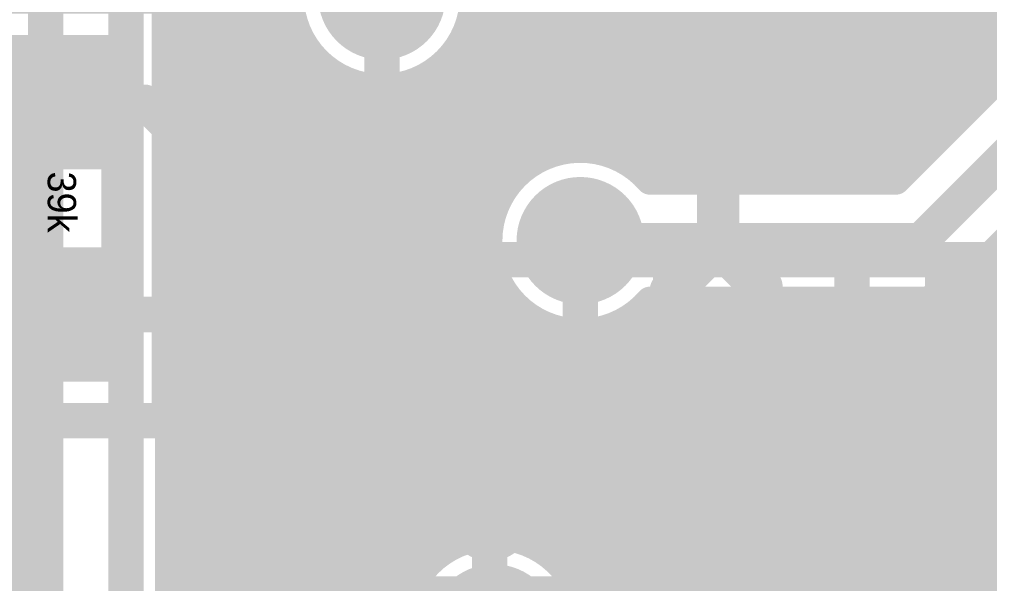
# Model space of a CAD drawing. Extents: x 7.81 to 12.22, y 5.5 to 10.76.
# Drawn here: x 9.88 to 10.1541, y 7.6555 to 7.815 of the extents above; entities that cross this region are included whole.
import ezdxf

# ---------------------------------------------------------------- set-up
doc = ezdxf.new("R2010")
doc.units = 0
doc.layers.get('0').update_dxf_attribs({"linetype": 'CONTINUOUS'})
for name, color, linetype in [('BOTTOMLAYER', 5, 'CONTINUOUS'), ('BOTTOMSOLDER', 6, 'CONTINUOUS'), ('MECHANICAL1', 6, 'CONTINUOUS'), ('TOPLAYER', 1, 'CONTINUOUS'), ('TOPOVERLAY', 2, 'CONTINUOUS'), ('TOPPASTE', 8, 'CONTINUOUS'), ('TOPSOLDER', 216, 'CONTINUOUS')]:
    doc.layers.add(name, color=color, linetype=linetype)

# ---------------------------------------------------------------- blocks, each defined once
blk = doc.blocks.new('0603_32')
at = {"layer": 'MECHANICAL1', "const_width": 0.01}
for points in [[(-0.000531, -0.014252), (-0.000531, 0.015748)], [(0.059469, 0.015748), (-0.000531, 0.015748)], [(0.059469, -0.014252), (0.059469, 0.015748)], [(0.059469, -0.014252), (-0.000531, -0.014252)]]:
    blk.add_lwpolyline(points, dxfattribs=at)
at = {"layer": 'MECHANICAL1', "const_width": 0.005}
for points in [[(-0.003031, 0.015748, 1), (0.001969, 0.015748, 1)], [(-0.003031, 0.015748, 1), (0.001969, 0.015748, 1)], [(0.056968, 0.015748, 1), (0.061969, 0.015748, 1)], [(0.056968, 0.015748, 1), (0.061969, 0.015748, 1)], [(-0.003031, -0.014252, 1), (0.001969, -0.014252, 1)], [(-0.003031, -0.014252, 1), (0.001969, -0.014252, 1)], [(0.056968, -0.014252, 1), (0.061969, -0.014252, 1)], [(0.056968, -0.014252, 1), (0.061969, -0.014252, 1)]]:
    blk.add_lwpolyline(points, format="xyb", close=True, dxfattribs=at)
at = {"layer": 'TOPLAYER'}
for points in [[(-0.015, -0.015), (0.015, -0.015), (-0.015, 0.015), (0.015, 0.015)], [(0.045, -0.015), (0.075, -0.015), (0.045, 0.015), (0.075, 0.015)]]:
    blk.add_solid(points, dxfattribs=at)
at = {"layer": 'TOPOVERLAY', "const_width": 0.01}
for points in [[(-0.03, 0), (-0.03, 0.03)], [(0.09, 0.03), (-0.03, 0.03)], [(0.09, -0.03), (0.09, 0.03)], [(-0.03, -0.03), (-0.03, 0)], [(0.09, -0.03), (-0.03, -0.03)]]:
    blk.add_lwpolyline(points, dxfattribs=at)
at = {"layer": 'TOPOVERLAY', "const_width": 0.005}
for points in [[(-0.0325, 0.03, 1), (-0.0275, 0.03, 1)], [(-0.0325, 0.03, 1), (-0.0275, 0.03, 1)], [(0.0875, 0.03, 1), (0.0925, 0.03, 1)], [(0.0875, 0.03, 1), (0.0925, 0.03, 1)], [(-0.0325, 0, 1), (-0.0275, 0, 1)], [(-0.0325, 0, 1), (-0.0275, 0, 1)], [(-0.0325, -0.03, 1), (-0.0275, -0.03, 1)], [(-0.0325, -0.03, 1), (-0.0275, -0.03, 1)], [(0.0875, -0.03, 1), (0.0925, -0.03, 1)], [(0.0875, -0.03, 1), (0.0925, -0.03, 1)]]:
    blk.add_lwpolyline(points, format="xyb", close=True, dxfattribs=at)
at = {"layer": 'TOPPASTE'}
for points in [[(-0.015, -0.015), (0.015, -0.015), (-0.015, 0.015), (0.015, 0.015)], [(0.045, -0.015), (0.075, -0.015), (0.045, 0.015), (0.075, 0.015)]]:
    blk.add_solid(points, dxfattribs=at)
at = {"layer": 'TOPSOLDER'}
for points in [[(-0.019, -0.019), (0.019, -0.019), (-0.019, 0.019), (0.019, 0.019)], [(0.041, -0.019), (0.079, -0.019), (0.041, 0.019), (0.079, 0.019)]]:
    blk.add_solid(points, dxfattribs=at)
blk = doc.blocks.new('0603_48')
at = {"layer": 'MECHANICAL1', "const_width": 0.01}
for points in [[(-0.000531, -0.014252), (-0.000531, 0.015748)], [(0.059469, 0.015748), (-0.000531, 0.015748)], [(0.059469, -0.014252), (0.059469, 0.015748)], [(0.059469, -0.014252), (-0.000531, -0.014252)]]:
    blk.add_lwpolyline(points, dxfattribs=at)
at = {"layer": 'MECHANICAL1', "const_width": 0.005}
for points in [[(-0.003031, 0.015748, 1), (0.001969, 0.015748, 1)], [(-0.003031, 0.015748, 1), (0.001969, 0.015748, 1)], [(0.056968, 0.015748, 1), (0.061969, 0.015748, 1)], [(0.056968, 0.015748, 1), (0.061969, 0.015748, 1)], [(-0.003031, -0.014252, 1), (0.001969, -0.014252, 1)], [(-0.003031, -0.014252, 1), (0.001969, -0.014252, 1)], [(0.056968, -0.014252, 1), (0.061969, -0.014252, 1)], [(0.056968, -0.014252, 1), (0.061969, -0.014252, 1)]]:
    blk.add_lwpolyline(points, format="xyb", close=True, dxfattribs=at)
at = {"layer": 'TOPLAYER'}
for points in [[(-0.015, -0.015), (0.015, -0.015), (-0.015, 0.015), (0.015, 0.015)], [(0.045, -0.015), (0.075, -0.015), (0.045, 0.015), (0.075, 0.015)]]:
    blk.add_solid(points, dxfattribs=at)
at = {"layer": 'TOPOVERLAY', "const_width": 0.01}
for points in [[(-0.03, 0), (-0.03, 0.03)], [(0.09, 0.03), (-0.03, 0.03)], [(0.09, -0.03), (0.09, 0.03)], [(-0.03, -0.03), (-0.03, 0)], [(0.09, -0.03), (-0.03, -0.03)]]:
    blk.add_lwpolyline(points, dxfattribs=at)
at = {"layer": 'TOPOVERLAY', "const_width": 0.005}
for points in [[(-0.0325, 0.03, 1), (-0.0275, 0.03, 1)], [(-0.0325, 0.03, 1), (-0.0275, 0.03, 1)], [(0.0875, 0.03, 1), (0.0925, 0.03, 1)], [(0.0875, 0.03, 1), (0.0925, 0.03, 1)], [(-0.0325, 0, 1), (-0.0275, 0, 1)], [(-0.0325, 0, 1), (-0.0275, 0, 1)], [(-0.0325, -0.03, 1), (-0.0275, -0.03, 1)], [(-0.0325, -0.03, 1), (-0.0275, -0.03, 1)], [(0.0875, -0.03, 1), (0.0925, -0.03, 1)], [(0.0875, -0.03, 1), (0.0925, -0.03, 1)]]:
    blk.add_lwpolyline(points, format="xyb", close=True, dxfattribs=at)
at = {"layer": 'TOPPASTE'}
for points in [[(-0.015, -0.015), (0.015, -0.015), (-0.015, 0.015), (0.015, 0.015)], [(0.045, -0.015), (0.075, -0.015), (0.045, 0.015), (0.075, 0.015)]]:
    blk.add_solid(points, dxfattribs=at)
at = {"layer": 'TOPSOLDER'}
for points in [[(-0.019, -0.019), (0.019, -0.019), (-0.019, 0.019), (0.019, 0.019)], [(0.041, -0.019), (0.079, -0.019), (0.041, 0.019), (0.079, 0.019)]]:
    blk.add_solid(points, dxfattribs=at)
blk = doc.blocks.new('SSOP20_WIDE_50')
at = {"layer": 'MECHANICAL1', "const_width": 0.01}
for points in [[(0.051181, 0.314961), (0.051181, 0.255906)], [(0.076772, 0.314961), (0.076772, 0.255906)], [(0.102362, 0.314961), (0.102362, 0.255906)], [(0.127953, 0.314961), (0.127953, 0.255906)], [(0.153543, 0.314961), (0.153543, 0.255906)], [(0.179134, 0.314961), (0.179134, 0.255906)], [(0.204724, 0.314961), (0.204724, 0.255906)], [(0.230315, 0.314961), (0.230315, 0.255906)], [(0.115157, 0.255905), (-0.026575, 0.255905)], [(0.25689, 0.255906), (0.115157, 0.255906)], [(0.25689, 0.255906), (0.25689, 0.153543)]]:
    blk.add_lwpolyline(points, dxfattribs=at)
at = {"layer": 'MECHANICAL1', "const_width": 0.005}
for points in [[(0.048681, 0.314961, 1), (0.053681, 0.314961, 1)], [(0.074272, 0.314961, 1), (0.079272, 0.314961, 1)], [(0.099862, 0.314961, 1), (0.104862, 0.314961, 1)], [(0.125453, 0.314961, 1), (0.130453, 0.314961, 1)], [(0.151043, 0.314961, 1), (0.156043, 0.314961, 1)], [(0.176634, 0.314961, 1), (0.181634, 0.314961, 1)], [(0.202224, 0.314961, 1), (0.207224, 0.314961, 1)], [(0.227815, 0.314961, 1), (0.232815, 0.314961, 1)], [(0.048681, 0.255906, 1), (0.053681, 0.255906, 1)], [(0.074272, 0.255906, 1), (0.079272, 0.255906, 1)], [(0.099862, 0.255906, 1), (0.104862, 0.255906, 1)], [(0.112657, 0.255906, 1), (0.117657, 0.255906, 1)], [(0.112657, 0.255905, 1), (0.117657, 0.255905, 1)], [(0.125453, 0.255906, 1), (0.130453, 0.255906, 1)], [(0.151043, 0.255906, 1), (0.156043, 0.255906, 1)], [(0.176634, 0.255906, 1), (0.181634, 0.255906, 1)], [(0.202224, 0.255906, 1), (0.207224, 0.255906, 1)], [(0.227815, 0.255906, 1), (0.232815, 0.255906, 1)], [(0.25439, 0.255906, 1), (0.25939, 0.255906, 1)], [(0.25439, 0.255906, 1), (0.25939, 0.255906, 1)]]:
    blk.add_lwpolyline(points, format="xyb", close=True, dxfattribs=at)
at = {"layer": 'TOPLAYER', "const_width": 0.016}
for points in [[(0.051181, 0.329087), (0.051181, 0.285087)], [(0.076772, 0.329087), (0.076772, 0.285087)], [(0.102362, 0.329087), (0.102362, 0.285087)], [(0.127953, 0.329087), (0.127953, 0.285087)], [(0.153543, 0.329087), (0.153543, 0.285087)], [(0.179134, 0.329087), (0.179134, 0.285087)], [(0.204724, 0.329087), (0.204724, 0.285087)], [(0.230315, 0.329087), (0.230315, 0.285087)]]:
    blk.add_lwpolyline(points, dxfattribs=at)
at = {"layer": 'TOPLAYER', "const_width": 0.008}
for points in [[(0.047181, 0.329087, 1), (0.055181, 0.329087, 1)], [(0.072772, 0.329087, 1), (0.080772, 0.329087, 1)], [(0.098362, 0.329087, 1), (0.106362, 0.329087, 1)], [(0.123953, 0.329087, 1), (0.131953, 0.329087, 1)], [(0.149543, 0.329087, 1), (0.157543, 0.329087, 1)], [(0.175134, 0.329087, 1), (0.183134, 0.329087, 1)], [(0.200724, 0.329087, 1), (0.208724, 0.329087, 1)], [(0.226315, 0.329087, 1), (0.234315, 0.329087, 1)], [(0.047181, 0.285087, 1), (0.055181, 0.285087, 1)], [(0.072772, 0.285087, 1), (0.080772, 0.285087, 1)], [(0.098362, 0.285087, 1), (0.106362, 0.285087, 1)], [(0.123953, 0.285087, 1), (0.131953, 0.285087, 1)], [(0.149543, 0.285087, 1), (0.157543, 0.285087, 1)], [(0.175134, 0.285087, 1), (0.183134, 0.285087, 1)], [(0.200724, 0.285087, 1), (0.208724, 0.285087, 1)], [(0.226315, 0.285087, 1), (0.234315, 0.285087, 1)]]:
    blk.add_lwpolyline(points, format="xyb", close=True, dxfattribs=at)
at = {"layer": 'TOPOVERLAY', "const_width": 0.01}
for points in [[(0.268701, 0.350394), (-0.038386, 0.350394)], [(0.268701, 0.350394), (0.268701, 0.271653)], [(0.268701, 0.271653), (0.268701, -0.043307)]]:
    blk.add_lwpolyline(points, dxfattribs=at)
at = {"layer": 'TOPOVERLAY', "const_width": 0.005}
for points in [[(0.266201, 0.350394, 1), (0.271201, 0.350394, 1)], [(0.266201, 0.350394, 1), (0.271201, 0.350394, 1)], [(0.266201, 0.271653, 1), (0.271201, 0.271653, 1)], [(0.266201, 0.271653, 1), (0.271201, 0.271653, 1)]]:
    blk.add_lwpolyline(points, format="xyb", close=True, dxfattribs=at)
at = {"layer": 'TOPPASTE', "const_width": 0.016}
for points in [[(0.051181, 0.329087), (0.051181, 0.285087)], [(0.076772, 0.329087), (0.076772, 0.285087)], [(0.102362, 0.329087), (0.102362, 0.285087)], [(0.127953, 0.329087), (0.127953, 0.285087)], [(0.153543, 0.329087), (0.153543, 0.285087)], [(0.179134, 0.329087), (0.179134, 0.285087)], [(0.204724, 0.329087), (0.204724, 0.285087)], [(0.230315, 0.329087), (0.230315, 0.285087)]]:
    blk.add_lwpolyline(points, dxfattribs=at)
at = {"layer": 'TOPPASTE', "const_width": 0.008}
for points in [[(0.047181, 0.329087, 1), (0.055181, 0.329087, 1)], [(0.072772, 0.329087, 1), (0.080772, 0.329087, 1)], [(0.098362, 0.329087, 1), (0.106362, 0.329087, 1)], [(0.123953, 0.329087, 1), (0.131953, 0.329087, 1)], [(0.149543, 0.329087, 1), (0.157543, 0.329087, 1)], [(0.175134, 0.329087, 1), (0.183134, 0.329087, 1)], [(0.200724, 0.329087, 1), (0.208724, 0.329087, 1)], [(0.226315, 0.329087, 1), (0.234315, 0.329087, 1)], [(0.047181, 0.285087, 1), (0.055181, 0.285087, 1)], [(0.072772, 0.285087, 1), (0.080772, 0.285087, 1)], [(0.098362, 0.285087, 1), (0.106362, 0.285087, 1)], [(0.123953, 0.285087, 1), (0.131953, 0.285087, 1)], [(0.149543, 0.285087, 1), (0.157543, 0.285087, 1)], [(0.175134, 0.285087, 1), (0.183134, 0.285087, 1)], [(0.200724, 0.285087, 1), (0.208724, 0.285087, 1)], [(0.226315, 0.285087, 1), (0.234315, 0.285087, 1)]]:
    blk.add_lwpolyline(points, format="xyb", close=True, dxfattribs=at)
at = {"layer": 'TOPSOLDER', "const_width": 0.024}
for points in [[(0.051181, 0.329087), (0.051181, 0.285087)], [(0.076772, 0.329087), (0.076772, 0.285087)], [(0.102362, 0.329087), (0.102362, 0.285087)], [(0.127953, 0.329087), (0.127953, 0.285087)], [(0.153543, 0.329087), (0.153543, 0.285087)], [(0.179134, 0.329087), (0.179134, 0.285087)], [(0.204724, 0.329087), (0.204724, 0.285087)], [(0.230315, 0.329087), (0.230315, 0.285087)]]:
    blk.add_lwpolyline(points, dxfattribs=at)
at = {"layer": 'TOPSOLDER', "const_width": 0.012}
for points in [[(0.045181, 0.329087, 1), (0.057181, 0.329087, 1)], [(0.070772, 0.329087, 1), (0.082772, 0.329087, 1)], [(0.096362, 0.329087, 1), (0.108362, 0.329087, 1)], [(0.121953, 0.329087, 1), (0.133953, 0.329087, 1)], [(0.147543, 0.329087, 1), (0.159543, 0.329087, 1)], [(0.173134, 0.329087, 1), (0.185134, 0.329087, 1)], [(0.198724, 0.329087, 1), (0.210724, 0.329087, 1)], [(0.224315, 0.329087, 1), (0.236315, 0.329087, 1)], [(0.045181, 0.285087, 1), (0.057181, 0.285087, 1)], [(0.070772, 0.285087, 1), (0.082772, 0.285087, 1)], [(0.096362, 0.285087, 1), (0.108362, 0.285087, 1)], [(0.121953, 0.285087, 1), (0.133953, 0.285087, 1)], [(0.147543, 0.285087, 1), (0.159543, 0.285087, 1)], [(0.173134, 0.285087, 1), (0.185134, 0.285087, 1)], [(0.198724, 0.285087, 1), (0.210724, 0.285087, 1)], [(0.224315, 0.285087, 1), (0.236315, 0.285087, 1)]]:
    blk.add_lwpolyline(points, format="xyb", close=True, dxfattribs=at)
blk = doc.blocks.new('TEST_POINT_PAD_5_59')
at = {"layer": 'MECHANICAL1'}
for points, const_width in [([(0.025, 0, 1), (-0.025, 0, 1)], 0.01), ([(-0.0275, 0, 1), (-0.0225, 0, 1)], 0.005), ([(0.0225, 0, 1), (0.0275, 0, 1)], 0.005)]:
    blk.add_lwpolyline(points, format="xyb", close=True, dxfattribs=dict(at, const_width=const_width))
at = {"layer": 'TOPLAYER', "const_width": 0.02}
blk.add_lwpolyline([(-0.01, 0, 1), (0.01, 0, 1)], format="xyb", close=True, dxfattribs=at)
at = {"layer": 'TOPOVERLAY'}
for points, const_width in [([(0.03, 0, 1), (-0.03, 0, 1)], 0.01), ([(-0.0325, 0, 1), (-0.0275, 0, 1)], 0.005), ([(0.0275, 0, 1), (0.0325, 0, 1)], 0.005)]:
    blk.add_lwpolyline(points, format="xyb", close=True, dxfattribs=dict(at, const_width=const_width))
at = {"layer": 'TOPPASTE', "const_width": 0.02}
blk.add_lwpolyline([(-0.01, 0, 1), (0.01, 0, 1)], format="xyb", close=True, dxfattribs=at)
at = {"layer": 'TOPSOLDER', "const_width": 0.024}
blk.add_lwpolyline([(-0.012, 0, 1), (0.012, 0, 1)], format="xyb", close=True, dxfattribs=at)

msp = doc.modelspace()

# ---------------------------------------------------------------- linework, layer by layer
at = {"layer": 'BOTTOMLAYER'}
for points, const_width in [([(9.93, 7.631745), (9.93, 8.033)], 0.008), ([(9.935, 7.622516), (9.935, 8.033)], 0.008), ([(9.94, 7.532182), (9.94, 8.033)], 0.008), ([(9.945, 7.533721), (9.945, 8.033)], 0.008), ([(9.95, 7.534228), (9.95, 8.033)], 0.008), ([(9.955, 7.533764), (9.955, 8.033)], 0.008), ([(10.01, 7.668691), (10.01, 8.033)], 0.008), ([(10.015, 7.763672), (10.015, 8.033)], 0.008), ([(10.02, 7.770769), (10.02, 8.033)], 0.008), ([(10.025, 7.774703), (10.025, 8.033)], 0.008), ([(10.03, 7.777043), (10.03, 8.033)], 0.008), ([(10.035, 7.778226), (10.035, 8.033)], 0.008), ([(10.04, 7.778411), (10.04, 8.033)], 0.008), ([(10.045, 7.77762), (10.045, 8.033)], 0.008), ([(10.05, 7.775754), (10.05, 8.033)], 0.008), ([(10.055, 7.772515), (10.055, 8.033)], 0.008), ([(10.06, 7.769457), (10.06, 8.033)], 0.008), ([(10.065, 7.769457), (10.065, 8.033)], 0.008), ([(10.07, 7.769457), (10.07, 8.033)], 0.008), ([(10.075, 7.769457), (10.075, 8.033)], 0.008), ([(10.08, 7.769457), (10.08, 8.033)], 0.008), ([(10.085, 7.769457), (10.085, 8.033)], 0.008), ([(10.09, 7.769457), (10.09, 8.033)], 0.008), ([(10.095, 7.769457), (10.095, 8.033)], 0.008), ([(10.1, 7.769457), (10.1, 8.033)], 0.008), ([(10.105, 7.769457), (10.105, 8.033)], 0.008), ([(10.11, 7.769457), (10.11, 8.033)], 0.008), ([(10.115, 7.769457), (10.115, 8.033)], 0.008), ([(10.12, 7.769457), (10.12, 8.033)], 0.008), ([(10.125, 7.769457), (10.125, 8.033)], 0.008), ([(10.13, 7.771813), (10.13, 8.033)], 0.008), ([(10.135, 7.776813), (10.135, 8.033)], 0.008), ([(10.14, 7.781813), (10.14, 8.033)], 0.008), ([(10.145, 7.786813), (10.145, 8.033)], 0.008), ([(10.15, 7.791813), (10.15, 8.033)], 0.008), ([(10.155, 7.796813), (10.155, 8.033)], 0.008), ([(9.91011, 7.615), (9.91011, 7.96)], 0.01), ([(9.92711, 7.634672), (9.92711, 7.96)], 0.008), ([(9.88741, 7.638615), (9.88741, 7.9167)], 0.01), ([(9.92711, 7.815), (9.957259, 7.815)], 0.008), ([(10.007561, 7.815), (10.180228, 7.815)], 0.008), ([(9.92711, 7.81), (9.959136, 7.81)], 0.008), ([(9.96, 7.532273), (9.96, 7.808407)], 0.008), ([(10.005, 7.667393), (10.005, 7.808719)], 0.008), ([(10.005683, 7.81), (10.168187, 7.81)], 0.008), ([(10.127643, 7.769457), (10.168188, 7.810002)], 0.008), ([(9.92711, 7.805), (9.962391, 7.805)], 0.008), ([(10.002429, 7.805), (10.163187, 7.805)], 0.008), ([(9.965, 7.529542), (9.965, 7.80228)], 0.008), ([(10, 7.664909), (10, 7.802444)], 0.008), ([(9.92711, 7.8), (9.967923, 7.8)], 0.008), ([(9.996896, 7.8), (10.158187, 7.8)], 0.008), ([(9.97, 7.524973), (9.97, 7.798743)], 0.008), ([(9.99, 7.653), (9.99, 7.796723)], 0.008), ([(9.995, 7.660748), (9.995, 7.798842)], 0.008), ([(10.134685, 7.752457), (10.180228, 7.798)], 0.01), ([(9.92711, 7.795), (10.153187, 7.795)], 0.008), ([(9.975, 7.515744), (9.975, 7.796669)], 0.008), ([(9.98, 7.177), (9.98, 7.795702)], 0.008), ([(9.985, 7.177), (9.985, 7.79572)], 0.008), ([(9.92711, 7.79), (10.148187, 7.79)], 0.008), ([(9.92711, 7.785), (10.143187, 7.785)], 0.008), ([(10.146725, 7.740455), (10.18727, 7.781)], 0.008), ([(9.92711, 7.78), (10.138187, 7.78)], 0.008), ([(9.92711, 7.775), (10.025503, 7.775)], 0.008), ([(10.05141, 7.775), (10.133187, 7.775)], 0.008), ([(9.92711, 7.77), (10.019267, 7.77)], 0.008), ([(10.057646, 7.77), (10.128187, 7.77)], 0.008), ([(10.058129, 7.769457), (10.127643, 7.769457)], 0.008), ([(9.92711, 7.765), (10.015683, 7.765)], 0.008), ([(9.92711, 7.76), (10.013575, 7.76)], 0.008), ([(9.92711, 7.755), (10.012581, 7.755)], 0.008), ([(10.038457, 7.752457), (10.134685, 7.752457)], 0.01), ([(9.92711, 7.75), (10.012573, 7.75)], 0.008), ([(10.155, 7.66), (10.155, 7.74873)], 0.008), ([(10.15627, 7.75), (10.209228, 7.75)], 0.008), ([(9.92711, 7.745), (10.013549, 7.745)], 0.008), ([(10.15127, 7.745), (10.209228, 7.745)], 0.008), ([(10.15, 7.66), (10.15, 7.74373)], 0.008), ([(9.92711, 7.74), (10.015635, 7.74)], 0.008), ([(10.015, 7.668981), (10.015, 7.741241)], 0.008), ([(10.146254, 7.74), (10.209228, 7.74)], 0.008), ([(10.145, 7.66), (10.145, 7.738944)], 0.008), ([(9.92711, 7.735), (10.019189, 7.735)], 0.008), ([(10.02, 7.668298), (10.02, 7.734144)], 0.008), ([(10.057725, 7.735), (10.209228, 7.735)], 0.008), ([(10.058129, 7.735457), (10.134685, 7.735457)], 0.008), ([(10.06, 7.66), (10.06, 7.735457)], 0.008), ([(10.065, 7.66), (10.065, 7.735457)], 0.008), ([(10.07, 7.66), (10.07, 7.735457)], 0.008), ([(10.075, 7.66), (10.075, 7.735457)], 0.008), ([(10.08, 7.66), (10.08, 7.735457)], 0.008), ([(10.085, 7.66), (10.085, 7.735457)], 0.008), ([(10.09, 7.66), (10.09, 7.735457)], 0.008), ([(10.095, 7.66), (10.095, 7.735457)], 0.008), ([(10.1, 7.66), (10.1, 7.735457)], 0.008), ([(10.105, 7.66), (10.105, 7.735457)], 0.008), ([(10.11, 7.66), (10.11, 7.735457)], 0.008), ([(10.115, 7.66), (10.115, 7.735457)], 0.008), ([(10.12, 7.66), (10.12, 7.735457)], 0.008), ([(10.125, 7.66), (10.125, 7.735457)], 0.008), ([(10.13, 7.66), (10.13, 7.735457)], 0.008), ([(10.135, 7.66), (10.135, 7.73546)], 0.008), ([(10.14, 7.66), (10.14, 7.736309)], 0.008), ([(10.055, 7.66), (10.055, 7.732399)], 0.008), ([(9.92711, 7.73), (10.025353, 7.73)], 0.008), ([(10.025, 7.666558), (10.025, 7.73021)], 0.008), ([(10.05, 7.66), (10.05, 7.72916)], 0.008), ([(10.05156, 7.73), (10.209228, 7.73)], 0.008), ([(10.03, 7.663494), (10.03, 7.72787)], 0.008), ([(10.035, 7.66), (10.035, 7.726687)], 0.008), ([(10.04, 7.66), (10.04, 7.726502)], 0.008), ([(10.045, 7.66), (10.045, 7.727294)], 0.008), ([(9.92711, 7.725), (10.209228, 7.725)], 0.008), ([(9.92711, 7.72), (10.209228, 7.72)], 0.008), ([(9.92711, 7.715), (10.209228, 7.715)], 0.008), ([(9.92711, 7.71), (10.209228, 7.71)], 0.008), ([(9.92711, 7.705), (10.206958, 7.705)], 0.008), ([(9.92711, 7.7), (10.201958, 7.7)], 0.008), ([(9.92711, 7.695), (10.196958, 7.695)], 0.008), ([(9.92711, 7.69), (10.191958, 7.69)], 0.008), ([(9.92711, 7.685), (10.186958, 7.685)], 0.008), ([(9.92711, 7.68), (10.181958, 7.68)], 0.008), ([(9.92711, 7.675), (10.176958, 7.675)], 0.008), ([(9.92711, 7.67), (10.171958, 7.67)], 0.008), ([(9.92711, 7.665), (10.000144, 7.665)], 0.008), ([(10.027856, 7.665), (10.166958, 7.665)], 0.008), ([(9.92711, 7.66), (9.994328, 7.66)], 0.008), ([(10.033672, 7.66), (10.161958, 7.66)], 0.008), ([(10.033672, 7.66), (10.161958, 7.66)], 0.008), ([(9.92711, 7.655), (9.990935, 7.655)], 0.008)]:
    msp.add_lwpolyline(points, dxfattribs=dict(at, const_width=const_width))
for points, const_width in [([(10.00841, 7.82159, 1), (9.95641, 7.82159, 1)], 0.008), ([(9.92511, 7.815, 1), (9.92911, 7.815, 1)], 0.004), ([(9.955259, 7.815, 1), (9.959259, 7.815, 1)], 0.004), ([(10.005561, 7.815, 1), (10.009561, 7.815, 1)], 0.004), ([(9.92511, 7.81, 1), (9.92911, 7.81, 1)], 0.004), ([(9.957136, 7.81, 1), (9.961136, 7.81, 1)], 0.004), ([(9.958, 7.808407, 1), (9.962, 7.808407, 1)], 0.004), ([(10.003, 7.808719, 1), (10.007, 7.808719, 1)], 0.004), ([(10.003683, 7.81, 1), (10.007683, 7.81, 1)], 0.004), ([(9.92511, 7.805, 1), (9.92911, 7.805, 1)], 0.004), ([(9.960391, 7.805, 1), (9.964391, 7.805, 1)], 0.004), ([(10.000429, 7.805, 1), (10.004429, 7.805, 1)], 0.004), ([(9.963, 7.80228, 1), (9.967, 7.80228, 1)], 0.004), ([(9.998, 7.802444, 1), (10.002, 7.802444, 1)], 0.004), ([(9.92511, 7.8, 1), (9.92911, 7.8, 1)], 0.004), ([(9.965923, 7.8, 1), (9.969923, 7.8, 1)], 0.004), ([(9.994896, 7.8, 1), (9.998896, 7.8, 1)], 0.004), ([(9.968, 7.798743, 1), (9.972, 7.798743, 1)], 0.004), ([(9.988, 7.796723, 1), (9.992, 7.796723, 1)], 0.004), ([(9.993, 7.798842, 1), (9.997, 7.798842, 1)], 0.004), ([(10.153, 7.796813, 1), (10.157, 7.796813, 1)], 0.004), ([(9.92511, 7.795, 1), (9.92911, 7.795, 1)], 0.004), ([(9.973, 7.796669, 1), (9.977, 7.796669, 1)], 0.004), ([(9.978, 7.795702, 1), (9.982, 7.795702, 1)], 0.004), ([(9.983, 7.79572, 1), (9.987, 7.79572, 1)], 0.004), ([(10.151187, 7.795, 1), (10.155187, 7.795, 1)], 0.004), ([(10.148, 7.791813, 1), (10.152, 7.791813, 1)], 0.004), ([(9.92511, 7.79, 1), (9.92911, 7.79, 1)], 0.004), ([(10.146187, 7.79, 1), (10.150187, 7.79, 1)], 0.004), ([(10.143, 7.786813, 1), (10.147, 7.786813, 1)], 0.004), ([(9.92511, 7.785, 1), (9.92911, 7.785, 1)], 0.004), ([(10.141187, 7.785, 1), (10.145187, 7.785, 1)], 0.004), ([(10.138, 7.781813, 1), (10.142, 7.781813, 1)], 0.004), ([(9.92511, 7.78, 1), (9.92911, 7.78, 1)], 0.004), ([(10.033, 7.778226, 1), (10.037, 7.778226, 1)], 0.004), ([(10.038, 7.778411, 1), (10.042, 7.778411, 1)], 0.004), ([(10.043, 7.77762, 1), (10.047, 7.77762, 1)], 0.004), ([(10.136187, 7.78, 1), (10.140187, 7.78, 1)], 0.004), ([(9.92511, 7.775, 1), (9.92911, 7.775, 1)], 0.004), ([(10.023503, 7.775, 1), (10.027503, 7.775, 1)], 0.004), ([(10.028, 7.777043, 1), (10.032, 7.777043, 1)], 0.004), ([(10.048, 7.775754, 1), (10.052, 7.775754, 1)], 0.004), ([(10.04941, 7.775, 1), (10.05341, 7.775, 1)], 0.004), ([(10.131187, 7.775, 1), (10.135187, 7.775, 1)], 0.004), ([(10.133, 7.776813, 1), (10.137, 7.776813, 1)], 0.004), ([(10.023, 7.774703, 1), (10.027, 7.774703, 1)], 0.004), ([(10.053, 7.772515, 1), (10.057, 7.772515, 1)], 0.004), ([(9.92511, 7.77, 1), (9.92911, 7.77, 1)], 0.004), ([(10.017267, 7.77, 1), (10.021267, 7.77, 1)], 0.004), ([(10.018, 7.770769, 1), (10.022, 7.770769, 1)], 0.004), ([(10.055646, 7.77, 1), (10.059646, 7.77, 1)], 0.004), ([(10.056129, 7.769457, 1), (10.060129, 7.769457, 1)], 0.004), ([(10.056129, 7.769457, 1), (10.060129, 7.769457, 1)], 0.004), ([(10.058, 7.769457, 1), (10.062, 7.769457, 1)], 0.004), ([(10.063, 7.769457, 1), (10.067, 7.769457, 1)], 0.004), ([(10.068, 7.769457, 1), (10.072, 7.769457, 1)], 0.004), ([(10.073, 7.769457, 1), (10.077, 7.769457, 1)], 0.004), ([(10.078, 7.769457, 1), (10.082, 7.769457, 1)], 0.004), ([(10.083, 7.769457, 1), (10.087, 7.769457, 1)], 0.004), ([(10.088, 7.769457, 1), (10.092, 7.769457, 1)], 0.004), ([(10.093, 7.769457, 1), (10.097, 7.769457, 1)], 0.004), ([(10.098, 7.769457, 1), (10.102, 7.769457, 1)], 0.004), ([(10.103, 7.769457, 1), (10.107, 7.769457, 1)], 0.004), ([(10.108, 7.769457, 1), (10.112, 7.769457, 1)], 0.004), ([(10.113, 7.769457, 1), (10.117, 7.769457, 1)], 0.004), ([(10.118, 7.769457, 1), (10.122, 7.769457, 1)], 0.004), ([(10.123, 7.769457, 1), (10.127, 7.769457, 1)], 0.004), ([(10.125643, 7.769457, 1), (10.129643, 7.769457, 1)], 0.004), ([(10.125643, 7.769457, 1), (10.129643, 7.769457, 1)], 0.004), ([(10.126187, 7.77, 1), (10.130187, 7.77, 1)], 0.004), ([(10.128, 7.771813, 1), (10.132, 7.771813, 1)], 0.004), ([(9.92511, 7.765, 1), (9.92911, 7.765, 1)], 0.004), ([(10.013682, 7.765, 1), (10.017682, 7.765, 1)], 0.004), ([(10.013, 7.763672, 1), (10.017, 7.763672, 1)], 0.004), ([(9.92511, 7.76, 1), (9.92911, 7.76, 1)], 0.004), ([(10.011575, 7.76, 1), (10.015575, 7.76, 1)], 0.004), ([(9.92511, 7.755, 1), (9.92911, 7.755, 1)], 0.004), ([(10.010581, 7.755, 1), (10.014581, 7.755, 1)], 0.004), ([(10.035957, 7.752457, 1), (10.040957, 7.752457, 1)], 0.005), ([(10.132185, 7.752457, 1), (10.137185, 7.752457, 1)], 0.005), ([(10.132185, 7.752457, 1), (10.137185, 7.752457, 1)], 0.005), ([(9.92511, 7.75, 1), (9.92911, 7.75, 1)], 0.004), ([(10.010573, 7.75, 1), (10.014573, 7.75, 1)], 0.004), ([(10.153, 7.74873, 1), (10.157, 7.74873, 1)], 0.004), ([(10.15427, 7.75, 1), (10.15827, 7.75, 1)], 0.004), ([(9.92511, 7.745, 1), (9.92911, 7.745, 1)], 0.004), ([(10.011549, 7.745, 1), (10.015549, 7.745, 1)], 0.004), ([(10.14927, 7.745, 1), (10.15327, 7.745, 1)], 0.004), ([(10.148, 7.74373, 1), (10.152, 7.74373, 1)], 0.004), ([(9.92511, 7.74, 1), (9.92911, 7.74, 1)], 0.004), ([(10.013, 7.741241, 1), (10.017, 7.741241, 1)], 0.004), ([(10.013635, 7.74, 1), (10.017635, 7.74, 1)], 0.004), ([(10.144253, 7.74, 1), (10.148253, 7.74, 1)], 0.004), ([(10.144706, 7.740436, 1), (10.148706, 7.740436, 1)], 0.004), ([(10.144725, 7.740455, 1), (10.148725, 7.740455, 1)], 0.004), ([(10.144725, 7.740455, 1), (10.148725, 7.740455, 1)], 0.004), ([(10.143, 7.738944, 1), (10.147, 7.738944, 1)], 0.004), ([(9.92511, 7.735, 1), (9.92911, 7.735, 1)], 0.004), ([(10.017188, 7.735, 1), (10.021188, 7.735, 1)], 0.004), ([(10.018, 7.734144, 1), (10.022, 7.734144, 1)], 0.004), ([(10.055725, 7.735, 1), (10.059725, 7.735, 1)], 0.004), ([(10.056129, 7.735457, 1), (10.060129, 7.735457, 1)], 0.004), ([(10.056129, 7.735457, 1), (10.060129, 7.735457, 1)], 0.004), ([(10.058, 7.735457, 1), (10.062, 7.735457, 1)], 0.004), ([(10.063, 7.735457, 1), (10.067, 7.735457, 1)], 0.004), ([(10.068, 7.735457, 1), (10.072, 7.735457, 1)], 0.004), ([(10.073, 7.735457, 1), (10.077, 7.735457, 1)], 0.004), ([(10.078, 7.735457, 1), (10.082, 7.735457, 1)], 0.004), ([(10.083, 7.735457, 1), (10.087, 7.735457, 1)], 0.004), ([(10.088, 7.735457, 1), (10.092, 7.735457, 1)], 0.004), ([(10.093, 7.735457, 1), (10.097, 7.735457, 1)], 0.004), ([(10.098, 7.735457, 1), (10.102, 7.735457, 1)], 0.004), ([(10.103, 7.735457, 1), (10.107, 7.735457, 1)], 0.004), ([(10.108, 7.735457, 1), (10.112, 7.735457, 1)], 0.004), ([(10.113, 7.735457, 1), (10.117, 7.735457, 1)], 0.004), ([(10.118, 7.735457, 1), (10.122, 7.735457, 1)], 0.004), ([(10.123, 7.735457, 1), (10.127, 7.735457, 1)], 0.004), ([(10.128, 7.735457, 1), (10.132, 7.735457, 1)], 0.004), ([(10.132685, 7.735457, 1), (10.136685, 7.735457, 1)], 0.004), ([(10.132685, 7.735457, 1), (10.136685, 7.735457, 1)], 0.004), ([(10.132685, 7.735457, 1), (10.136685, 7.735457, 1)], 0.004), ([(10.133, 7.73546, 1), (10.137, 7.73546, 1)], 0.004), ([(10.138, 7.736309, 1), (10.142, 7.736309, 1)], 0.004), ([(10.053, 7.732399, 1), (10.057, 7.732399, 1)], 0.004), ([(9.92511, 7.73, 1), (9.92911, 7.73, 1)], 0.004), ([(10.023, 7.73021, 1), (10.027, 7.73021, 1)], 0.004), ([(10.023353, 7.73, 1), (10.027353, 7.73, 1)], 0.004), ([(10.048, 7.72916, 1), (10.052, 7.72916, 1)], 0.004), ([(10.04956, 7.73, 1), (10.05356, 7.73, 1)], 0.004), ([(10.028, 7.72787, 1), (10.032, 7.72787, 1)], 0.004), ([(10.033, 7.726687, 1), (10.037, 7.726687, 1)], 0.004), ([(10.038, 7.726502, 1), (10.042, 7.726502, 1)], 0.004), ([(10.043, 7.727294, 1), (10.047, 7.727294, 1)], 0.004), ([(9.92511, 7.725, 1), (9.92911, 7.725, 1)], 0.004), ([(9.92511, 7.72, 1), (9.92911, 7.72, 1)], 0.004), ([(9.92511, 7.715, 1), (9.92911, 7.715, 1)], 0.004), ([(9.92511, 7.71, 1), (9.92911, 7.71, 1)], 0.004), ([(9.92511, 7.705, 1), (9.92911, 7.705, 1)], 0.004), ([(9.92511, 7.7, 1), (9.92911, 7.7, 1)], 0.004), ([(9.92511, 7.695, 1), (9.92911, 7.695, 1)], 0.004), ([(9.92511, 7.69, 1), (9.92911, 7.69, 1)], 0.004), ([(9.92511, 7.685, 1), (9.92911, 7.685, 1)], 0.004), ([(9.92511, 7.68, 1), (9.92911, 7.68, 1)], 0.004), ([(9.92511, 7.675, 1), (9.92911, 7.675, 1)], 0.004), ([(9.92511, 7.67, 1), (9.92911, 7.67, 1)], 0.004), ([(10.008, 7.668691, 1), (10.012, 7.668691, 1)], 0.004), ([(10.013, 7.668981, 1), (10.017, 7.668981, 1)], 0.004), ([(10.018, 7.668298, 1), (10.022, 7.668298, 1)], 0.004), ([(10.003, 7.667393, 1), (10.007, 7.667393, 1)], 0.004), ([(10.023, 7.666558, 1), (10.027, 7.666558, 1)], 0.004), ([(9.92511, 7.665, 1), (9.92911, 7.665, 1)], 0.004), ([(9.998, 7.664909, 1), (10.002, 7.664909, 1)], 0.004), ([(9.998144, 7.665, 1), (10.002144, 7.665, 1)], 0.004), ([(10.025856, 7.665, 1), (10.029856, 7.665, 1)], 0.004), ([(10.028, 7.663494, 1), (10.032, 7.663494, 1)], 0.004), ([(9.92511, 7.66, 1), (9.92911, 7.66, 1)], 0.004), ([(9.992328, 7.66, 1), (9.996328, 7.66, 1)], 0.004), ([(9.993, 7.660748, 1), (9.997, 7.660748, 1)], 0.004), ([(10.031672, 7.66, 1), (10.035672, 7.66, 1)], 0.004), ([(10.031672, 7.66, 1), (10.035672, 7.66, 1)], 0.004), ([(10.031672, 7.66, 1), (10.035672, 7.66, 1)], 0.004), ([(10.033, 7.66, 1), (10.037, 7.66, 1)], 0.004), ([(10.038, 7.66, 1), (10.042, 7.66, 1)], 0.004), ([(10.043, 7.66, 1), (10.047, 7.66, 1)], 0.004), ([(10.048, 7.66, 1), (10.052, 7.66, 1)], 0.004), ([(10.053, 7.66, 1), (10.057, 7.66, 1)], 0.004), ([(10.058, 7.66, 1), (10.062, 7.66, 1)], 0.004), ([(10.063, 7.66, 1), (10.067, 7.66, 1)], 0.004), ([(10.068, 7.66, 1), (10.072, 7.66, 1)], 0.004), ([(10.073, 7.66, 1), (10.077, 7.66, 1)], 0.004), ([(10.078, 7.66, 1), (10.082, 7.66, 1)], 0.004), ([(10.083, 7.66, 1), (10.087, 7.66, 1)], 0.004), ([(10.088, 7.66, 1), (10.092, 7.66, 1)], 0.004), ([(10.093, 7.66, 1), (10.097, 7.66, 1)], 0.004), ([(10.098, 7.66, 1), (10.102, 7.66, 1)], 0.004), ([(10.103, 7.66, 1), (10.107, 7.66, 1)], 0.004), ([(10.108, 7.66, 1), (10.112, 7.66, 1)], 0.004), ([(10.113, 7.66, 1), (10.117, 7.66, 1)], 0.004), ([(10.118, 7.66, 1), (10.122, 7.66, 1)], 0.004), ([(10.123, 7.66, 1), (10.127, 7.66, 1)], 0.004), ([(10.128, 7.66, 1), (10.132, 7.66, 1)], 0.004), ([(10.133, 7.66, 1), (10.137, 7.66, 1)], 0.004), ([(10.138, 7.66, 1), (10.142, 7.66, 1)], 0.004), ([(10.143, 7.66, 1), (10.147, 7.66, 1)], 0.004), ([(10.148, 7.66, 1), (10.152, 7.66, 1)], 0.004), ([(10.153, 7.66, 1), (10.157, 7.66, 1)], 0.004), ([(9.92511, 7.655, 1), (9.92911, 7.655, 1)], 0.004), ([(9.988935, 7.655, 1), (9.992935, 7.655, 1)], 0.004), ([(9.988, 7.653, 1), (9.992, 7.653, 1)], 0.004)]:
    msp.add_lwpolyline(points, format="xyb", close=True, dxfattribs=dict(at, const_width=const_width))
at = {"layer": 'BOTTOMLAYER', "const_width": 0.008}
for points in [[(10.058129, 7.735457, -2.686607), (10.058129, 7.769457)], [(10.146725, 7.740455, -0.199327), (10.134685, 7.735457)], [(10.146706, 7.740436, -0.198912), (10.134685, 7.735457)], [(10.033672, 7.626, -2.686607), (10.033672, 7.66)]]:
    msp.add_lwpolyline(points, format="xyb", dxfattribs=at)
at = {"layer": 'BOTTOMSOLDER', "const_width": 0.018}
for points in [[(9.97341, 7.82159, 1), (9.99141, 7.82159, 1)], [(9.93, 7.768, 1), (9.948, 7.768, 1)], [(10.029457, 7.752457, 1), (10.047457, 7.752457, 1)], [(10.005, 7.643, 1), (10.023, 7.643, 1)]]:
    msp.add_lwpolyline(points, format="xyb", close=True, dxfattribs=at)
at = {"layer": 'TOPLAYER'}
for points, const_width in [([(10.07741, 7.75159), (10.07741, 7.85659)], 0.012), ([(9.98241, 7.74159), (9.98241, 7.82159)], 0.01), ([(9.89241, 7.79159), (9.91541, 7.79159)], 0.01), ([(9.91541, 7.79159), (9.939, 7.768)], 0.01), ([(10.038457, 7.695913), (10.038457, 7.752457)], 0.01), ([(10.064047, 7.738228), (10.07741, 7.75159)], 0.012), ([(10.07741, 7.75159), (10.089638, 7.739362)], 0.012), ([(9.98241, 7.74159), (9.987276, 7.736724)], 0.01), ([(10.064048, 7.695913), (10.064048, 7.738227)], 0.012), ([(10.089638, 7.647362), (10.089638, 7.739362)], 0.012), ([(9.987276, 7.650047), (9.987276, 7.736724)], 0.01), ([(9.89241, 7.73159), (9.94741, 7.73159)], 0.01), ([(9.94741, 7.73159), (9.961685, 7.717315)], 0.01), ([(9.961685, 7.695913), (9.961685, 7.717315)], 0.01), ([(10.012866, 7.644134), (10.012866, 7.695913)], 0.01), ([(10.115228, 7.663772), (10.115228, 7.695913)], 0.01), ([(10.140819, 7.665181), (10.140819, 7.695913)], 0.01), ([(10.140819, 7.665181), (10.16, 7.646)], 0.01), ([(10.115228, 7.663772), (10.14, 7.639)], 0.01)]:
    msp.add_lwpolyline(points, dxfattribs=dict(at, const_width=const_width))
for points, const_width in [([(9.88991, 7.79159, 1), (9.89491, 7.79159, 1)], 0.005), ([(9.91291, 7.79159, 1), (9.91791, 7.79159, 1)], 0.005), ([(9.91291, 7.79159, 1), (9.91791, 7.79159, 1)], 0.005), ([(9.9365, 7.768, 1), (9.9415, 7.768, 1)], 0.005), ([(10.035957, 7.752457, 1), (10.040957, 7.752457, 1)], 0.005), ([(10.07441, 7.75159, 1), (10.08041, 7.75159, 1)], 0.006), ([(10.07441, 7.75159, 1), (10.08041, 7.75159, 1)], 0.006), ([(10.07441, 7.75159, 1), (10.08041, 7.75159, 1)], 0.006), ([(9.97991, 7.74159, 1), (9.98491, 7.74159, 1)], 0.005), ([(9.97991, 7.74159, 1), (9.98491, 7.74159, 1)], 0.005), ([(10.061047, 7.738228, 1), (10.067047, 7.738228, 1)], 0.006), ([(10.061048, 7.738227, 1), (10.067048, 7.738227, 1)], 0.006), ([(10.086638, 7.739362, 1), (10.092638, 7.739362, 1)], 0.006), ([(10.086638, 7.739362, 1), (10.092638, 7.739362, 1)], 0.006), ([(9.984776, 7.736724, 1), (9.989776, 7.736724, 1)], 0.005), ([(9.984776, 7.736724, 1), (9.989776, 7.736724, 1)], 0.005), ([(9.88991, 7.73159, 1), (9.89491, 7.73159, 1)], 0.005), ([(9.94491, 7.73159, 1), (9.94991, 7.73159, 1)], 0.005), ([(9.94491, 7.73159, 1), (9.94991, 7.73159, 1)], 0.005), ([(9.959185, 7.717315, 1), (9.964185, 7.717315, 1)], 0.005), ([(9.959185, 7.717315, 1), (9.964185, 7.717315, 1)], 0.005), ([(9.959185, 7.695913, 1), (9.964185, 7.695913, 1)], 0.005), ([(10.010366, 7.695913, 1), (10.015366, 7.695913, 1)], 0.005), ([(10.035957, 7.695913, 1), (10.040957, 7.695913, 1)], 0.005), ([(10.061048, 7.695913, 1), (10.067048, 7.695913, 1)], 0.006), ([(10.112728, 7.695913, 1), (10.117728, 7.695913, 1)], 0.005), ([(10.138319, 7.695913, 1), (10.143319, 7.695913, 1)], 0.005), ([(10.138319, 7.665181, 1), (10.143319, 7.665181, 1)], 0.005), ([(10.138319, 7.665181, 1), (10.143319, 7.665181, 1)], 0.005), ([(10.112728, 7.663772, 1), (10.117728, 7.663772, 1)], 0.005), ([(10.112728, 7.663772, 1), (10.117728, 7.663772, 1)], 0.005)]:
    msp.add_lwpolyline(points, format="xyb", close=True, dxfattribs=dict(at, const_width=const_width))
at = {"layer": 'TOPSOLDER', "const_width": 0.018}
for points in [[(9.97341, 7.82159, 1), (9.99141, 7.82159, 1)], [(9.93, 7.768, 1), (9.948, 7.768, 1)], [(10.029457, 7.752457, 1), (10.047457, 7.752457, 1)], [(10.005, 7.643, 1), (10.023, 7.643, 1)]]:
    msp.add_lwpolyline(points, format="xyb", close=True, dxfattribs=at)

# ---------------------------------------------------------------- block references
for name, p, rotation in [('SSOP20_WIDE_50', (10.192, 8.003), 180), ('0603_32', (9.89241, 7.79159), 270), ('0603_48', (9.851, 7.707), 270)]:
    msp.add_blockref(name, p, dxfattribs=dict(rotation=rotation))
msp.add_blockref('TEST_POINT_PAD_5_59', (9.965228, 7.628))

# ---------------------------------------------------------------- texts
at = {"layer": 'MECHANICAL1'}
msp.add_text('39k', height=0.008, rotation=270, dxfattribs=at).set_placement((9.888, 7.772))

doc.saveas('drawing.dxf')
